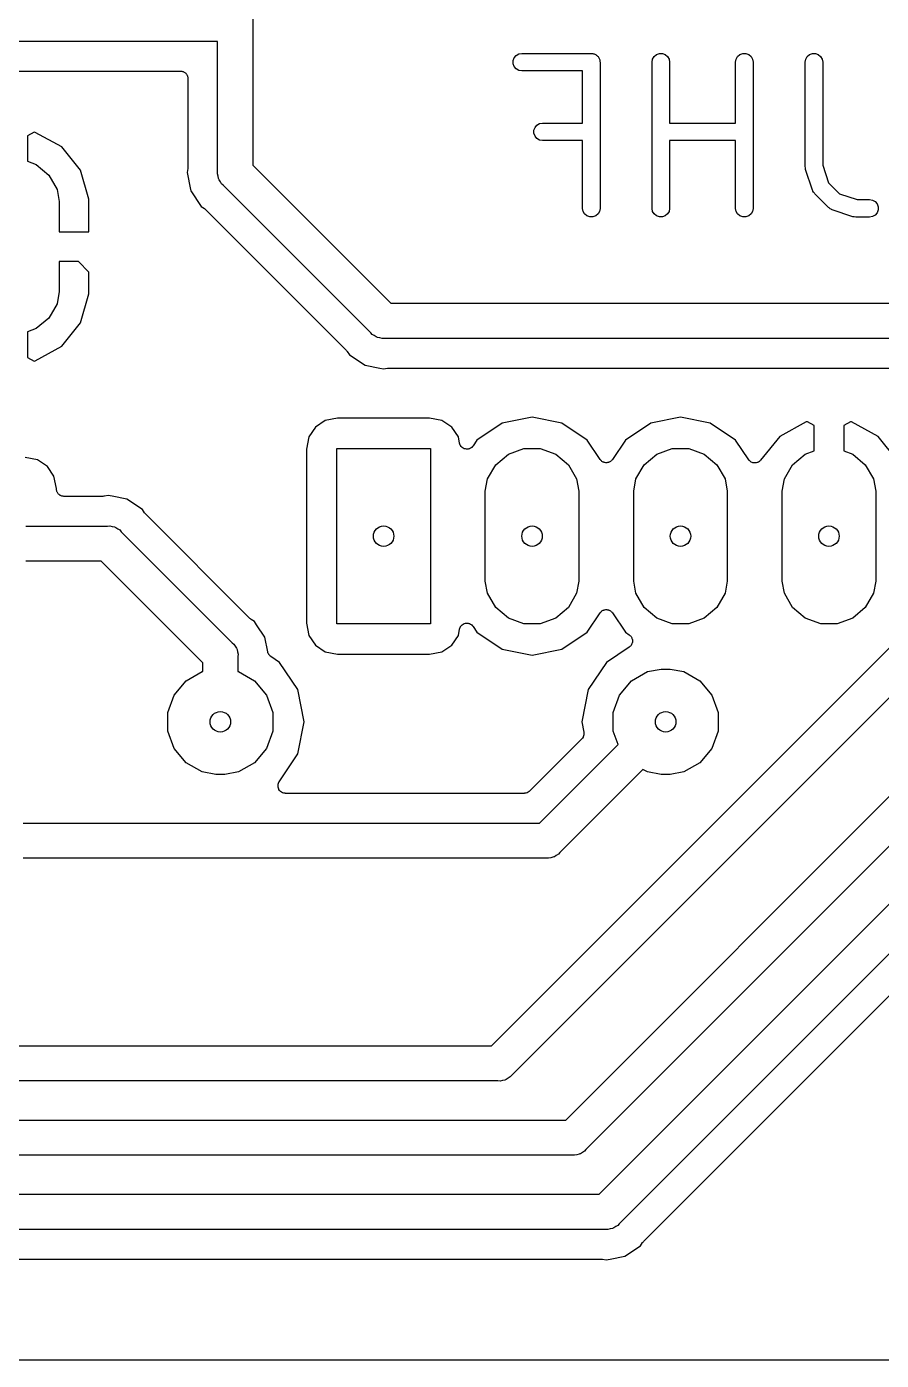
# Model space of a CAD drawing. Extents: x 99.1 to 195.6, y -78.7 to -33.
# Drawn here: x 145.02 to 159.65, y -78.74 to -55.93 of the extents above; entities that cross this region are included whole.
import ezdxf

# ---------------------------------------------------------------- set-up
doc = ezdxf.new("R2010")
doc.units = 0
doc.header["$MEASUREMENT"] = 0
doc.layers.add('BLACK', color=7, linetype='CONTINUOUS')

msp = doc.modelspace()

# ---------------------------------------------------------------- linework, layer by layer
at = {"layer": 'BLACK', "linetype": 'CONTINUOUS'}
for p, q in [((148.89, -52.8451), (148.89, -58.2957)), ((148.29, -56.18), (144.374, -56.18)), ((148.29, -58.4069), (148.29, -56.18)), ((153.346, -56.5099), (153.363, -56.461)), ((153.346, -56.562), (153.346, -56.5099)), ((153.363, -56.611), (153.346, -56.562)), ((153.363, -56.461), (153.397, -56.421)), ((153.397, -56.421), (153.442, -56.395)), ((153.442, -56.395), (153.493, -56.386)), ((153.493, -56.386), (154.684, -56.386)), ((154.684, -56.386), (154.697, -56.3882)), ((154.697, -56.3882), (154.71, -56.3882)), ((154.71, -56.3882), (154.722, -56.3927)), ((154.722, -56.3927), (154.735, -56.395)), ((154.735, -56.395), (154.746, -56.4016)), ((154.746, -56.4016), (154.759, -56.406)), ((154.759, -56.406), (154.769, -56.4145)), ((154.769, -56.4145), (154.78, -56.421)), ((154.78, -56.421), (154.789, -56.4311)), ((154.789, -56.4311), (154.799, -56.4395)), ((154.799, -56.4395), (154.805, -56.4509)), ((154.805, -56.4509), (154.814, -56.461)), ((154.814, -56.461), (154.818, -56.4733)), ((154.818, -56.4733), (154.825, -56.4846)), ((154.825, -56.4846), (154.827, -56.4976)), ((154.827, -56.4976), (154.832, -56.5099)), ((154.832, -56.5099), (154.832, -56.523)), ((154.832, -56.523), (154.834, -56.536)), ((154.834, -56.536), (154.834, -59.036)), ((155.724, -56.536), (155.733, -56.4846)), ((155.724, -59.036), (155.724, -56.536)), ((155.733, -56.4846), (155.759, -56.4395)), ((155.759, -56.4395), (155.799, -56.406)), ((155.799, -56.406), (155.848, -56.3882)), ((155.848, -56.3882), (155.9, -56.3882)), ((155.9, -56.3882), (155.949, -56.406)), ((155.949, -56.406), (155.989, -56.4395)), ((155.989, -56.4395), (156.015, -56.4846)), ((156.015, -56.4846), (156.024, -56.536)), ((156.024, -56.536), (156.024, -57.5764)), ((157.153, -56.536), (157.162, -56.4846)), ((157.153, -57.5764), (157.153, -56.536)), ((157.162, -56.4846), (157.188, -56.4395)), ((157.188, -56.4395), (157.228, -56.406)), ((157.228, -56.406), (157.277, -56.3882)), ((157.277, -56.3882), (157.329, -56.3882)), ((157.329, -56.3882), (157.378, -56.406)), ((157.378, -56.406), (157.418, -56.4395)), ((157.418, -56.4395), (157.444, -56.4846)), ((157.444, -56.4846), (157.453, -56.536)), ((157.453, -56.536), (157.453, -59.036)), ((158.343, -56.536), (158.352, -56.4846)), ((158.343, -58.3217), (158.343, -56.536)), ((158.352, -56.4846), (158.378, -56.4395)), ((158.378, -56.4395), (158.418, -56.406)), ((158.418, -56.406), (158.467, -56.3882)), ((158.467, -56.3882), (158.519, -56.3882)), ((158.519, -56.3882), (158.568, -56.406)), ((158.568, -56.406), (158.608, -56.4395)), ((158.608, -56.4395), (158.634, -56.4846)), ((158.634, -56.4846), (158.643, -56.536)), ((158.643, -56.536), (158.643, -58.2973)), ((144.637, -56.688), (147.655, -56.688)), ((147.655, -56.688), (147.666, -56.6899)), ((147.666, -56.6899), (147.677, -56.6899)), ((147.677, -56.6899), (147.687, -56.6937)), ((147.687, -56.6937), (147.698, -56.6957)), ((147.698, -56.6957), (147.708, -56.7012)), ((147.708, -56.7012), (147.719, -56.705)), ((147.719, -56.705), (147.727, -56.7122)), ((147.727, -56.7122), (147.737, -56.7177)), ((147.737, -56.7177), (147.744, -56.7262)), ((147.744, -56.7262), (147.752, -56.7334)), ((147.752, -56.7334), (147.758, -56.743)), ((147.758, -56.743), (147.765, -56.7515)), ((147.765, -56.7515), (147.769, -56.7619)), ((147.769, -56.7619), (147.774, -56.7716)), ((147.774, -56.7716), (147.776, -56.7825)), ((147.776, -56.7825), (147.78, -56.7929)), ((147.78, -56.7929), (147.78, -56.8041)), ((153.397, -56.6509), (153.363, -56.611)), ((153.442, -56.6769), (153.397, -56.6509)), ((153.493, -56.686), (153.442, -56.6769)), ((154.534, -56.686), (153.493, -56.686)), ((154.534, -57.5764), (154.534, -56.686)), ((147.78, -56.8041), (147.782, -56.815)), ((147.782, -56.815), (147.782, -58.3279)), ((153.703, -57.7004), (153.721, -57.6514)), ((153.703, -57.7525), (153.703, -57.7004)), ((153.721, -57.6514), (153.754, -57.6115)), ((153.754, -57.6115), (153.799, -57.5855)), ((153.799, -57.5855), (153.85, -57.5764)), ((153.85, -57.5764), (154.534, -57.5764)), ((156.024, -57.5764), (157.153, -57.5764)), ((145.149, -57.7321), (145.034, -57.7952)), ((145.034, -57.7952), (145.034, -58.2311)), ((145.167, -57.736), (145.149, -57.7321)), ((145.622, -57.9848), (145.167, -57.736)), ((153.721, -57.8014), (153.703, -57.7525)), ((153.754, -57.8413), (153.721, -57.8014)), ((153.799, -57.8674), (153.754, -57.8413)), ((153.85, -57.8764), (153.799, -57.8674)), ((154.534, -57.8764), (153.85, -57.8764)), ((154.534, -59.036), (154.534, -57.8764)), ((157.153, -57.8764), (156.024, -57.8764)), ((156.024, -57.8764), (156.024, -59.036)), ((157.153, -59.036), (157.153, -57.8764)), ((145.942, -58.3834), (145.622, -57.9848)), ((145.034, -58.2311), (145.186, -58.2865)), ((145.186, -58.2865), (145.402, -58.4678)), ((146.088, -58.8812), (145.942, -58.3834)), ((147.78, -58.3527), (147.766, -58.42)), ((147.782, -58.3279), (147.78, -58.3402)), ((147.78, -58.3402), (147.78, -58.3527)), ((148.89, -58.2957), (151.254, -60.66)), ((158.348, -58.3453), (158.343, -58.3217)), ((158.351, -58.3691), (158.348, -58.3453)), ((158.47, -58.7262), (158.351, -58.3691)), ((158.643, -58.2973), (158.743, -58.5978)), ((145.402, -58.4678), (145.543, -58.7122)), ((147.766, -58.42), (147.824, -58.7119)), ((148.287, -58.4465), (148.29, -58.4069)), ((148.297, -58.485), (148.287, -58.4465)), ((148.304, -58.5242), (148.297, -58.485)), ((148.31, -58.5358), (148.304, -58.5242)), ((148.314, -58.5487), (148.31, -58.5358)), ((148.337, -58.5813), (148.314, -58.5487)), ((148.357, -58.6158), (148.337, -58.5813)), ((148.387, -58.6414), (148.357, -58.6158)), ((158.743, -58.5978), (158.932, -58.7858)), ((145.543, -58.7122), (145.58, -58.92)), ((147.824, -58.7119), (147.829, -58.7353)), ((147.829, -58.7353), (148.007, -59.0025)), ((150.909, -61.1629), (148.387, -58.6414)), ((158.474, -58.7338), (158.47, -58.7262)), ((158.476, -58.7422), (158.474, -58.7338)), ((158.487, -58.7566), (158.476, -58.7422)), ((158.495, -58.7721), (158.487, -58.7566)), ((158.501, -58.7778), (158.495, -58.7721)), ((158.506, -58.7849), (158.501, -58.7778)), ((158.744, -59.023), (158.506, -58.7849)), ((158.932, -58.7858), (159.232, -58.886)), ((145.58, -58.92), (145.58, -59.436)), ((146.088, -59.436), (146.088, -58.8812)), ((148.007, -59.0025), (148.065, -59.0407)), ((148.065, -59.0407), (148.074, -59.0493)), ((148.074, -59.0493), (148.084, -59.0565)), ((148.084, -59.0565), (150.494, -61.4662)), ((154.543, -59.0873), (154.534, -59.036)), ((154.834, -59.036), (154.825, -59.0873)), ((155.733, -59.0873), (155.724, -59.036)), ((156.024, -59.036), (156.015, -59.0873)), ((157.162, -59.0873), (157.153, -59.036)), ((157.453, -59.036), (157.444, -59.0873)), ((158.751, -59.0279), (158.744, -59.023)), ((158.757, -59.0344), (158.751, -59.0279)), ((158.773, -59.0428), (158.757, -59.0344)), ((158.787, -59.0528), (158.773, -59.0428)), ((158.795, -59.0551), (158.787, -59.0528)), ((158.803, -59.0592), (158.795, -59.0551)), ((159.16, -59.1783), (158.803, -59.0592)), ((159.232, -58.886), (159.446, -58.886)), ((159.446, -58.886), (159.497, -58.895)), ((159.497, -58.895), (159.542, -58.921)), ((159.542, -58.921), (159.576, -58.961)), ((159.576, -58.961), (159.593, -59.0099)), ((159.593, -59.062), (159.576, -59.111)), ((159.593, -59.0099), (159.593, -59.062)), ((154.569, -59.1324), (154.543, -59.0873)), ((154.609, -59.1659), (154.569, -59.1324)), ((154.658, -59.1837), (154.609, -59.1659)), ((154.71, -59.1837), (154.658, -59.1837)), ((154.759, -59.1659), (154.71, -59.1837)), ((154.799, -59.1324), (154.759, -59.1659)), ((154.825, -59.0873), (154.799, -59.1324)), ((155.759, -59.1324), (155.733, -59.0873)), ((155.799, -59.1659), (155.759, -59.1324)), ((155.848, -59.1837), (155.799, -59.1659)), ((155.9, -59.1837), (155.848, -59.1837)), ((155.949, -59.1659), (155.9, -59.1837)), ((155.989, -59.1324), (155.949, -59.1659)), ((156.015, -59.0873), (155.989, -59.1324)), ((157.188, -59.1324), (157.162, -59.0873)), ((157.228, -59.1659), (157.188, -59.1324)), ((157.277, -59.1837), (157.228, -59.1659)), ((157.329, -59.1837), (157.277, -59.1837)), ((157.378, -59.1659), (157.329, -59.1837)), ((157.418, -59.1324), (157.378, -59.1659)), ((157.444, -59.0873), (157.418, -59.1324)), ((159.184, -59.1818), (159.16, -59.1783)), ((159.208, -59.186), (159.184, -59.1818)), ((159.446, -59.186), (159.208, -59.186)), ((159.497, -59.1769), (159.446, -59.186)), ((159.542, -59.1509), (159.497, -59.1769)), ((159.576, -59.111), (159.542, -59.1509)), ((145.58, -59.436), (146.088, -59.436)), ((145.58, -59.944), (145.58, -60.46)), ((145.907, -59.944), (145.58, -59.944)), ((146.088, -60.1248), (145.907, -59.944)), ((146.088, -60.4988), (146.088, -60.1248)), ((145.543, -60.6678), (145.402, -60.9122)), ((145.58, -60.46), (145.543, -60.6678)), ((145.942, -60.9966), (146.088, -60.4988)), ((151.254, -60.66), (172.707, -60.66)), ((145.186, -61.0935), (145.034, -61.1489)), ((145.402, -60.9122), (145.186, -61.0935)), ((145.622, -61.3952), (145.942, -60.9966)), ((145.034, -61.1489), (145.034, -61.5848)), ((150.934, -61.1934), (150.909, -61.1629)), ((150.969, -61.2133), (150.934, -61.1934)), ((151.001, -61.2361), (150.969, -61.2133)), ((151.014, -61.2396), (151.001, -61.2361)), ((151.026, -61.2463), (151.014, -61.2396)), ((151.065, -61.2532), (151.026, -61.2463)), ((151.103, -61.2635), (151.065, -61.2532)), ((151.143, -61.26), (151.103, -61.2635)), ((172.596, -61.26), (151.143, -61.26)), ((145.034, -61.5848), (145.149, -61.6479)), ((145.167, -61.644), (145.622, -61.3952)), ((150.494, -61.4662), (150.501, -61.4765)), ((150.501, -61.4765), (150.509, -61.4855)), ((150.509, -61.4855), (150.547, -61.5425)), ((150.547, -61.5425), (150.815, -61.7211)), ((145.149, -61.6479), (145.167, -61.644)), ((150.815, -61.7211), (151.063, -61.7704)), ((151.063, -61.7704), (151.063, -61.7704)), ((151.063, -61.7704), (151.13, -61.7838)), ((151.13, -61.7838), (151.197, -61.7704)), ((151.197, -61.7704), (151.21, -61.7702)), ((151.21, -61.7702), (151.222, -61.768)), ((151.222, -61.768), (172.333, -61.768)), ((150.132, -62.6645), (149.964, -62.7768)), ((150.343, -62.6226), (150.132, -62.6645)), ((151.917, -62.6226), (150.343, -62.6226)), ((152.128, -62.6645), (151.917, -62.6226)), ((152.296, -62.7768), (152.128, -62.6645)), ((153.16, -62.7109), (152.727, -63)), ((153.67, -62.6094), (153.16, -62.7109)), ((154.18, -62.7109), (153.67, -62.6094)), ((154.613, -63), (154.18, -62.7109)), ((155.7, -62.7109), (155.267, -63)), ((156.21, -62.6094), (155.7, -62.7109)), ((156.72, -62.7109), (156.21, -62.6094)), ((157.153, -63), (156.72, -62.7109)), ((158.363, -62.689), (157.908, -62.9378)), ((158.381, -62.6851), (158.363, -62.689)), ((158.496, -62.7482), (158.381, -62.6851)), ((159.119, -62.6851), (159.004, -62.7482)), ((159.137, -62.689), (159.119, -62.6851)), ((159.592, -62.9378), (159.137, -62.689)), ((149.851, -62.9448), (149.81, -63.1555)), ((149.964, -62.7768), (149.851, -62.9448)), ((152.409, -62.9448), (152.296, -62.7768)), ((152.43, -63.0539), (152.409, -62.9448)), ((157.908, -62.9378), (157.581, -63.3441)), ((158.496, -63.1841), (158.496, -62.7482)), ((159.004, -62.7482), (159.004, -63.1841)), ((159.919, -63.3441), (159.592, -62.9378)), ((149.81, -63.1555), (149.81, -66.1305)), ((150.33, -66.143), (150.33, -63.143)), ((150.33, -63.143), (151.93, -63.143)), ((151.93, -63.143), (151.93, -66.143)), ((152.436, -63.0694), (152.43, -63.0539)), ((152.441, -63.0853), (152.436, -63.0694)), ((152.444, -63.0898), (152.441, -63.0853)), ((152.446, -63.095), (152.444, -63.0898)), ((152.457, -63.1075), (152.446, -63.095)), ((152.467, -63.1208), (152.457, -63.1075)), ((152.472, -63.124), (152.467, -63.1208)), ((152.475, -63.1282), (152.472, -63.124)), ((152.49, -63.1361), (152.475, -63.1282)), ((152.504, -63.1454), (152.49, -63.1361)), ((152.509, -63.1467), (152.504, -63.1454)), ((152.514, -63.1494), (152.509, -63.1467)), ((152.53, -63.1519), (152.514, -63.1494)), ((152.546, -63.1558), (152.53, -63.1519)), ((152.552, -63.1552), (152.546, -63.1558)), ((152.558, -63.1561), (152.552, -63.1552)), ((152.574, -63.1528), (152.558, -63.1561)), ((152.59, -63.151), (152.574, -63.1528)), ((152.595, -63.1486), (152.59, -63.151)), ((152.601, -63.1475), (152.595, -63.1486)), ((152.615, -63.1389), (152.601, -63.1475)), ((152.63, -63.1315), (152.615, -63.1389)), ((152.634, -63.1275), (152.63, -63.1315)), ((152.639, -63.1246), (152.634, -63.1275)), ((152.649, -63.1117), (152.639, -63.1246)), ((152.66, -63.0997), (152.649, -63.1117)), ((152.727, -63), (152.66, -63.0997)), ((153.264, -63.2395), (153.529, -63.143)), ((153.529, -63.143), (153.811, -63.143)), ((153.811, -63.143), (154.076, -63.2395)), ((154.834, -63.3313), (154.613, -63)), ((155.267, -63), (155.046, -63.3313)), ((155.804, -63.2395), (156.069, -63.143)), ((156.069, -63.143), (156.351, -63.143)), ((156.351, -63.143), (156.616, -63.2395)), ((157.377, -63.3351), (157.153, -63)), ((158.344, -63.2395), (158.496, -63.1841)), ((159.004, -63.1841), (159.156, -63.2395)), ((145.208, -63.339), (144.997, -63.2971)), ((145.376, -63.4513), (145.208, -63.339)), ((153.048, -63.4208), (153.264, -63.2395)), ((154.076, -63.2395), (154.292, -63.4208)), ((154.844, -63.3413), (154.834, -63.3313)), ((154.852, -63.3525), (154.844, -63.3413)), ((154.859, -63.3571), (154.852, -63.3525)), ((154.865, -63.3632), (154.859, -63.3571)), ((154.877, -63.3693), (154.865, -63.3632)), ((154.889, -63.377), (154.877, -63.3693)), ((154.897, -63.379), (154.889, -63.377)), ((154.904, -63.3827), (154.897, -63.379)), ((154.918, -63.3842), (154.904, -63.3827)), ((154.932, -63.3875), (154.918, -63.3842)), ((154.94, -63.3866), (154.932, -63.3875)), ((154.948, -63.3875), (154.94, -63.3866)), ((154.962, -63.3842), (154.948, -63.3875)), ((154.976, -63.3827), (154.962, -63.3842)), ((154.983, -63.379), (154.976, -63.3827)), ((154.991, -63.377), (154.983, -63.379)), ((155.003, -63.3693), (154.991, -63.377)), ((155.015, -63.3632), (155.003, -63.3693)), ((155.021, -63.3571), (155.015, -63.3632)), ((155.028, -63.3525), (155.021, -63.3571)), ((155.036, -63.3413), (155.028, -63.3525)), ((155.046, -63.3313), (155.036, -63.3413)), ((155.588, -63.4208), (155.804, -63.2395)), ((156.616, -63.2395), (156.832, -63.4208)), ((157.383, -63.341), (157.377, -63.3351)), ((157.387, -63.3481), (157.383, -63.341)), ((157.398, -63.3569), (157.387, -63.3481)), ((157.407, -63.3669), (157.398, -63.3569)), ((157.415, -63.3706), (157.407, -63.3669)), ((157.421, -63.3758), (157.415, -63.3706)), ((157.434, -63.3803), (157.421, -63.3758)), ((157.447, -63.3864), (157.434, -63.3803)), ((157.455, -63.3873), (157.447, -63.3864)), ((157.463, -63.39), (157.455, -63.3873)), ((157.477, -63.3897), (157.463, -63.39)), ((157.491, -63.3912), (157.477, -63.3897)), ((157.499, -63.3893), (157.491, -63.3912)), ((157.507, -63.3891), (157.499, -63.3893)), ((157.52, -63.384), (157.507, -63.3891)), ((157.534, -63.3807), (157.52, -63.384)), ((157.541, -63.3761), (157.534, -63.3807)), ((157.548, -63.3731), (157.541, -63.3761)), ((157.559, -63.364), (157.548, -63.3731)), ((157.57, -63.3562), (157.559, -63.364)), ((157.575, -63.3496), (157.57, -63.3562)), ((157.581, -63.3441), (157.575, -63.3496)), ((158.128, -63.4208), (158.344, -63.2395)), ((159.156, -63.2395), (159.372, -63.4208)), ((145.489, -63.6193), (145.376, -63.4513)), ((145.53, -63.83), (145.489, -63.6193)), ((152.907, -63.6652), (153.048, -63.4208)), ((154.292, -63.4208), (154.433, -63.6652)), ((155.447, -63.6652), (155.588, -63.4208)), ((156.832, -63.4208), (156.973, -63.6652)), ((157.987, -63.6652), (158.128, -63.4208)), ((159.372, -63.4208), (159.513, -63.6652)), ((145.53, -63.835), (145.53, -63.83)), ((145.532, -63.8459), (145.53, -63.835)), ((145.532, -63.8571), (145.532, -63.8459)), ((145.536, -63.8675), (145.532, -63.8571)), ((145.538, -63.8784), (145.536, -63.8675)), ((152.87, -63.873), (152.907, -63.6652)), ((154.433, -63.6652), (154.47, -63.873)), ((155.41, -63.873), (155.447, -63.6652)), ((156.973, -63.6652), (157.01, -63.873)), ((157.95, -63.873), (157.987, -63.6652)), ((159.513, -63.6652), (159.55, -63.873)), ((145.544, -63.8881), (145.538, -63.8784)), ((145.547, -63.8985), (145.544, -63.8881)), ((145.555, -63.907), (145.547, -63.8985)), ((145.56, -63.9166), (145.555, -63.907)), ((145.569, -63.9238), (145.56, -63.9166)), ((145.576, -63.9323), (145.569, -63.9238)), ((145.585, -63.9378), (145.576, -63.9323)), ((145.594, -63.945), (145.585, -63.9378)), ((145.604, -63.9488), (145.594, -63.945)), ((145.614, -63.9543), (145.604, -63.9488)), ((145.625, -63.9563), (145.614, -63.9543)), ((145.635, -63.9601), (145.625, -63.9563)), ((145.647, -63.9601), (145.635, -63.9601)), ((145.657, -63.962), (145.647, -63.9601)), ((146.327, -63.962), (145.657, -63.962)), ((146.34, -63.9598), (146.327, -63.962)), ((146.352, -63.9596), (146.34, -63.9598)), ((146.419, -63.9462), (146.352, -63.9596)), ((146.487, -63.9596), (146.419, -63.9462)), ((146.735, -64.0089), (146.487, -63.9596)), ((147.002, -64.1875), (146.735, -64.0089)), ((152.87, -65.413), (152.87, -63.873)), ((154.47, -63.873), (154.47, -65.413)), ((155.41, -65.413), (155.41, -63.873)), ((157.01, -63.873), (157.01, -65.413)), ((157.95, -65.413), (157.95, -63.873)), ((159.55, -63.873), (159.55, -65.413)), ((147.04, -64.2445), (147.002, -64.1875)), ((147.049, -64.2535), (147.04, -64.2445)), ((147.056, -64.2638), (147.049, -64.2535)), ((148.842, -66.0502), (147.056, -64.2638)), ((145.01, -64.47), (146.406, -64.47)), ((146.406, -64.47), (146.446, -64.4665)), ((146.446, -64.4665), (146.484, -64.4768)), ((146.484, -64.4768), (146.524, -64.4837)), ((146.524, -64.4837), (146.535, -64.4904)), ((146.535, -64.4904), (146.548, -64.4939)), ((146.548, -64.4939), (146.581, -64.5167)), ((146.581, -64.5167), (146.615, -64.5366)), ((146.615, -64.5366), (146.641, -64.5671)), ((146.641, -64.5671), (148.539, -66.4652)), ((146.295, -65.07), (145.01, -65.07)), ((148.036, -66.8109), (146.295, -65.07)), ((152.907, -65.6208), (152.87, -65.413)), ((154.47, -65.413), (154.433, -65.6208)), ((155.447, -65.6208), (155.41, -65.413)), ((157.01, -65.413), (156.973, -65.6208)), ((157.987, -65.6208), (157.95, -65.413)), ((159.55, -65.413), (159.513, -65.6208)), ((153.048, -65.8652), (152.907, -65.6208)), ((154.433, -65.6208), (154.292, -65.8652)), ((155.588, -65.8652), (155.447, -65.6208)), ((156.973, -65.6208), (156.832, -65.8652)), ((158.128, -65.8652), (157.987, -65.6208)), ((159.513, -65.6208), (159.372, -65.8652)), ((152.976, -73.36), (160.596, -65.7402)), ((153.264, -66.0465), (153.048, -65.8652)), ((154.292, -65.8652), (154.076, -66.0465)), ((154.246, -74.63), (163.136, -65.7402)), ((154.859, -65.9289), (154.865, -65.9228)), ((154.865, -65.9228), (154.877, -65.9167)), ((154.877, -65.9167), (154.889, -65.909)), ((154.889, -65.909), (154.897, -65.907)), ((154.897, -65.907), (154.904, -65.9033)), ((154.904, -65.9033), (154.918, -65.9018)), ((154.918, -65.9018), (154.932, -65.8985)), ((154.932, -65.8985), (154.94, -65.8994)), ((154.94, -65.8994), (154.948, -65.8985)), ((154.948, -65.8985), (154.962, -65.9018)), ((154.962, -65.9018), (154.976, -65.9033)), ((154.976, -65.9033), (154.983, -65.907)), ((154.983, -65.907), (154.991, -65.909)), ((154.991, -65.909), (155.003, -65.9167)), ((155.003, -65.9167), (155.015, -65.9228)), ((155.015, -65.9228), (155.021, -65.9289)), ((155.804, -66.0465), (155.588, -65.8652)), ((156.832, -65.8652), (156.616, -66.0465)), ((158.344, -66.0465), (158.128, -65.8652)), ((159.372, -65.8652), (159.156, -66.0465)), ((148.852, -66.0573), (148.842, -66.0502)), ((148.861, -66.066), (148.852, -66.0573)), ((148.919, -66.1041), (148.861, -66.066)), ((148.957, -66.1612), (148.919, -66.1041)), ((149.81, -66.1305), (149.851, -66.3412)), ((151.93, -66.143), (150.33, -66.143)), ((152.475, -66.1578), (152.49, -66.1499)), ((152.49, -66.1499), (152.504, -66.1406)), ((152.504, -66.1406), (152.509, -66.1393)), ((152.509, -66.1393), (152.514, -66.1366)), ((152.514, -66.1366), (152.53, -66.1341)), ((152.53, -66.1341), (152.546, -66.1302)), ((152.546, -66.1302), (152.552, -66.1308)), ((152.552, -66.1308), (152.558, -66.1299)), ((152.558, -66.1299), (152.574, -66.1332)), ((152.574, -66.1332), (152.59, -66.135)), ((152.59, -66.135), (152.595, -66.1374)), ((152.595, -66.1374), (152.601, -66.1385)), ((152.601, -66.1385), (152.615, -66.1471)), ((152.615, -66.1471), (152.63, -66.1545)), ((153.529, -66.143), (153.264, -66.0465)), ((161.07, -66.1143), (153.321, -73.8629)), ((153.811, -66.143), (153.529, -66.143)), ((154.076, -66.0465), (153.811, -66.143)), ((163.61, -66.1143), (154.591, -75.1329)), ((154.613, -66.286), (154.834, -65.9547)), ((154.834, -65.9547), (154.844, -65.9447)), ((154.844, -65.9447), (154.852, -65.9335)), ((154.852, -65.9335), (154.859, -65.9289)), ((155.021, -65.9289), (155.028, -65.9335)), ((155.028, -65.9335), (155.036, -65.9447)), ((155.036, -65.9447), (155.046, -65.9547)), ((155.046, -65.9547), (155.267, -66.286)), ((156.069, -66.143), (155.804, -66.0465)), ((156.351, -66.143), (156.069, -66.143)), ((156.616, -66.0465), (156.351, -66.143)), ((158.609, -66.143), (158.344, -66.0465)), ((158.891, -66.143), (158.609, -66.143)), ((159.156, -66.0465), (158.891, -66.143)), ((149.097, -66.3714), (148.957, -66.1612)), ((149.147, -66.6217), (149.097, -66.3714)), ((149.851, -66.3412), (149.964, -66.5092)), ((152.296, -66.5092), (152.409, -66.3412)), ((152.409, -66.3412), (152.43, -66.2321)), ((152.43, -66.2321), (152.436, -66.2166)), ((152.436, -66.2166), (152.441, -66.2007)), ((152.441, -66.2007), (152.444, -66.1962)), ((152.444, -66.1962), (152.446, -66.191)), ((152.446, -66.191), (152.457, -66.1785)), ((152.457, -66.1785), (152.467, -66.1652)), ((152.467, -66.1652), (152.472, -66.162)), ((152.472, -66.162), (152.475, -66.1578)), ((152.63, -66.1545), (152.634, -66.1585)), ((152.634, -66.1585), (152.639, -66.1614)), ((152.639, -66.1614), (152.649, -66.1744)), ((152.649, -66.1744), (152.66, -66.1863)), ((152.66, -66.1863), (152.727, -66.286)), ((152.727, -66.286), (153.16, -66.5751)), ((154.18, -66.5751), (154.613, -66.286)), ((155.267, -66.286), (155.333, -66.3299)), ((155.333, -66.3299), (155.343, -66.3395)), ((155.343, -66.3395), (155.354, -66.3477)), ((155.354, -66.3477), (155.359, -66.3546)), ((155.359, -66.3546), (155.365, -66.3604)), ((155.365, -66.3604), (155.371, -66.3728)), ((155.371, -66.3728), (155.378, -66.3844)), ((148.539, -66.4652), (148.569, -66.4908)), ((148.569, -66.4908), (148.589, -66.5253)), ((148.589, -66.5253), (148.612, -66.5579)), ((148.612, -66.5579), (148.616, -66.5708)), ((148.616, -66.5708), (148.622, -66.5824)), ((148.622, -66.5824), (148.629, -66.6216)), ((149.964, -66.5092), (150.132, -66.6215)), ((152.128, -66.6215), (152.296, -66.5092)), ((153.16, -66.5751), (153.67, -66.6766)), ((153.67, -66.6766), (154.18, -66.5751)), ((155.333, -66.5411), (154.941, -66.8029)), ((155.343, -66.5315), (155.333, -66.5411)), ((155.354, -66.5233), (155.343, -66.5315)), ((155.359, -66.5164), (155.354, -66.5233)), ((155.365, -66.5106), (155.359, -66.5164)), ((155.371, -66.4982), (155.365, -66.5106)), ((155.378, -66.4867), (155.371, -66.4982)), ((155.378, -66.3844), (155.38, -66.3925)), ((155.38, -66.4785), (155.378, -66.4867)), ((155.38, -66.3925), (155.384, -66.4)), ((155.384, -66.471), (155.38, -66.4785)), ((155.384, -66.4), (155.386, -66.4137)), ((155.386, -66.4573), (155.384, -66.471)), ((155.386, -66.4137), (155.389, -66.4272)), ((155.389, -66.4438), (155.386, -66.4573)), ((155.389, -66.4272), (155.388, -66.4355)), ((155.388, -66.4355), (155.389, -66.4438)), ((148.036, -66.957), (148.036, -66.8109)), ((148.629, -66.6216), (148.639, -66.6601)), ((148.639, -66.6601), (148.636, -66.6997)), ((148.636, -66.6997), (148.636, -66.957)), ((149.149, -66.6269), (149.147, -66.6217)), ((149.15, -66.6325), (149.149, -66.6269)), ((149.157, -66.6474), (149.15, -66.6325)), ((149.163, -66.6628), (149.157, -66.6474)), ((149.167, -66.667), (149.163, -66.6628)), ((149.169, -66.672), (149.167, -66.667)), ((149.181, -66.6835), (149.169, -66.672)), ((149.192, -66.696), (149.181, -66.6835)), ((149.197, -66.6987), (149.192, -66.696)), ((149.201, -66.7025), (149.197, -66.6987)), ((149.351, -66.8029), (149.201, -66.7025)), ((149.662, -67.2686), (149.351, -66.8029)), ((150.132, -66.6215), (150.343, -66.6634)), ((150.343, -66.6634), (151.917, -66.6634)), ((151.917, -66.6634), (152.128, -66.6215)), ((154.941, -66.8029), (154.63, -67.2686)), ((147.749, -67.1179), (148.023, -66.9592)), ((148.023, -66.9592), (148.036, -66.957)), ((148.636, -66.957), (148.649, -66.9592)), ((148.649, -66.9592), (148.923, -67.1179)), ((155.369, -67.1179), (155.643, -66.9592)), ((155.643, -66.9592), (155.877, -66.918)), ((155.877, -66.918), (156.035, -66.918)), ((156.035, -66.918), (156.269, -66.9592)), ((156.269, -66.9592), (156.543, -67.1179)), ((147.545, -67.3611), (147.749, -67.1179)), ((148.923, -67.1179), (149.127, -67.3611)), ((149.772, -67.818), (149.662, -67.2686)), ((154.63, -67.2686), (154.52, -67.818)), ((154.816, -75.9), (163.609, -67.1071)), ((155.165, -67.3611), (155.369, -67.1179)), ((156.543, -67.1179), (156.747, -67.3611)), ((147.436, -67.6593), (147.545, -67.3611)), ((149.127, -67.3611), (149.236, -67.6593)), ((155.056, -67.6593), (155.165, -67.3611)), ((156.747, -67.3611), (156.856, -67.6593)), ((147.436, -67.9767), (147.436, -67.6593)), ((149.236, -67.6593), (149.236, -67.9767)), ((155.056, -67.9767), (155.056, -67.6593)), ((163.954, -67.61), (155.161, -76.4029)), ((156.856, -67.6593), (156.856, -67.9767)), ((147.545, -68.2749), (147.436, -67.9767)), ((149.236, -67.9767), (149.127, -68.2749)), ((149.662, -68.3674), (149.772, -67.818)), ((154.52, -67.818), (154.556, -67.9957)), ((155.141, -68.2091), (155.056, -67.9767)), ((156.856, -67.9767), (156.747, -68.2749)), ((154.521, -68.1103), (153.627, -69.0048)), ((154.531, -68.0956), (154.521, -68.1103)), ((154.543, -68.0816), (154.531, -68.0956)), ((154.544, -68.0776), (154.543, -68.0816)), ((154.546, -68.0742), (154.544, -68.0776)), ((154.551, -68.0568), (154.546, -68.0742)), ((154.557, -68.0398), (154.551, -68.0568)), ((154.556, -67.9957), (154.556, -68.0137)), ((154.556, -68.0137), (154.558, -68.0316)), ((154.558, -68.0316), (154.557, -68.0356)), ((154.557, -68.0356), (154.557, -68.0398)), ((159.316, -72.9665), (164.127, -68.1552)), ((147.749, -68.5181), (147.545, -68.2749)), ((149.127, -68.2749), (148.923, -68.5181)), ((149.344, -68.8444), (149.662, -68.3674)), ((153.8, -69.55), (155.141, -68.2091)), ((156.747, -68.2749), (156.543, -68.5181)), ((148.023, -68.6768), (147.749, -68.5181)), ((148.923, -68.5181), (148.649, -68.6768)), ((155.566, -68.6321), (154.145, -70.0529)), ((155.643, -68.6768), (155.566, -68.6321)), ((156.543, -68.5181), (156.269, -68.6768)), ((148.257, -68.718), (148.023, -68.6768)), ((148.415, -68.718), (148.257, -68.718)), ((148.649, -68.6768), (148.415, -68.718)), ((149.324, -68.8929), (149.326, -68.889)), ((149.326, -68.8848), (149.333, -68.8684)), ((149.326, -68.889), (149.326, -68.8848)), ((149.333, -68.8684), (149.339, -68.8515)), ((149.339, -68.8515), (149.342, -68.8483)), ((149.342, -68.8483), (149.344, -68.8444)), ((155.877, -68.718), (155.643, -68.6768)), ((156.035, -68.718), (155.877, -68.718)), ((156.269, -68.6768), (156.035, -68.718)), ((149.323, -68.9288), (149.324, -68.9109)), ((149.324, -68.9329), (149.323, -68.9288)), ((149.324, -68.9109), (149.324, -68.8929)), ((149.324, -68.9371), (149.324, -68.9329)), ((149.33, -68.9539), (149.324, -68.9371)), ((149.335, -68.9712), (149.33, -68.9539)), ((149.338, -68.9746), (149.335, -68.9712)), ((149.339, -68.9785), (149.338, -68.9746)), ((149.351, -68.9923), (149.339, -68.9785)), ((149.361, -69.0067), (149.351, -68.9923)), ((149.365, -69.0091), (149.361, -69.0067)), ((149.368, -69.0123), (149.365, -69.0091)), ((149.383, -69.0213), (149.368, -69.0123)), ((149.398, -69.0312), (149.383, -69.0213)), ((149.402, -69.0322), (149.398, -69.0312)), ((149.406, -69.0343), (149.402, -69.0322)), ((149.423, -69.0375), (149.406, -69.0343)), ((149.441, -69.0417), (149.423, -69.0375)), ((149.445, -69.0413), (149.441, -69.0417)), ((149.449, -69.042), (149.445, -69.0413)), ((153.537, -69.042), (149.449, -69.042)), ((153.542, -69.041), (153.537, -69.042)), ((153.548, -69.0415), (153.542, -69.041)), ((153.564, -69.0372), (153.548, -69.0415)), ((153.58, -69.0343), (153.564, -69.0372)), ((153.585, -69.0315), (153.58, -69.0343)), ((153.59, -69.0301), (153.585, -69.0315)), ((153.604, -69.0206), (153.59, -69.0301)), ((153.618, -69.0123), (153.604, -69.0206)), ((153.622, -69.008), (153.618, -69.0123)), ((153.627, -69.0048), (153.622, -69.008)), ((144.962, -69.55), (153.8, -69.55)), ((153.911, -70.15), (144.962, -70.15)), ((153.951, -70.1535), (153.911, -70.15)), ((153.989, -70.1432), (153.951, -70.1535)), ((154.028, -70.1363), (153.989, -70.1432)), ((154.04, -70.1296), (154.028, -70.1363)), ((154.053, -70.1261), (154.04, -70.1296)), ((154.085, -70.1033), (154.053, -70.1261)), ((154.12, -70.0834), (154.085, -70.1033)), ((154.145, -70.0529), (154.12, -70.0834)), ((155.576, -76.7062), (159.316, -72.9665)), ((159.316, -72.9665), (159.316, -72.9665)), ((125.854, -73.36), (152.976, -73.36)), ((153.296, -73.8934), (153.261, -73.9133)), ((153.321, -73.8629), (153.296, -73.8934)), ((153.087, -73.96), (125.743, -73.96)), ((153.127, -73.9635), (153.087, -73.96)), ((153.165, -73.9532), (153.127, -73.9635)), ((153.204, -73.9463), (153.165, -73.9532)), ((153.216, -73.9396), (153.204, -73.9463)), ((153.229, -73.9361), (153.216, -73.9396)), ((153.261, -73.9133), (153.229, -73.9361)), ((123.949, -74.63), (154.246, -74.63)), ((154.357, -75.23), (123.838, -75.23)), ((154.397, -75.2335), (154.357, -75.23)), ((154.435, -75.2232), (154.397, -75.2335)), ((154.474, -75.2163), (154.435, -75.2232)), ((154.486, -75.2096), (154.474, -75.2163)), ((154.499, -75.2061), (154.486, -75.2096)), ((154.531, -75.1833), (154.499, -75.2061)), ((154.566, -75.1634), (154.531, -75.1833)), ((154.591, -75.1329), (154.566, -75.1634)), ((122.679, -75.9), (154.816, -75.9)), ((155.161, -76.4029), (155.136, -76.4334)), ((154.927, -76.5), (122.568, -76.5)), ((154.967, -76.5035), (154.927, -76.5)), ((155.005, -76.4932), (154.967, -76.5035)), ((155.044, -76.4863), (155.005, -76.4932)), ((155.056, -76.4796), (155.044, -76.4863)), ((155.069, -76.4761), (155.056, -76.4796)), ((155.101, -76.4533), (155.069, -76.4761)), ((155.136, -76.4334), (155.101, -76.4533)), ((155.255, -76.9611), (155.523, -76.7825)), ((155.523, -76.7825), (155.561, -76.7255)), ((155.561, -76.7255), (155.569, -76.7165)), ((155.569, -76.7165), (155.576, -76.7062)), ((122.647, -77.008), (154.848, -77.008)), ((154.848, -77.008), (154.86, -77.0102)), ((154.86, -77.0102), (154.873, -77.0104)), ((154.873, -77.0104), (154.94, -77.0238)), ((154.94, -77.0238), (155.007, -77.0104)), ((155.007, -77.0104), (155.255, -76.9611)), ((195.453, -78.74), (99.187, -78.74))]:
    msp.add_line(p, q, dxfattribs=at)
at = {"layer": 'BLACK'}
for centre in [(151.13, -64.643), (151.13, -64.643), (153.67, -64.643), (153.67, -64.643), (156.21, -64.643), (156.21, -64.643), (158.75, -64.643), (158.75, -64.643), (148.336, -67.818), (148.336, -67.818), (155.956, -67.818), (155.956, -67.818)]:
    msp.add_circle(centre, 0.175, dxfattribs=at)

doc.saveas('drawing.dxf')
